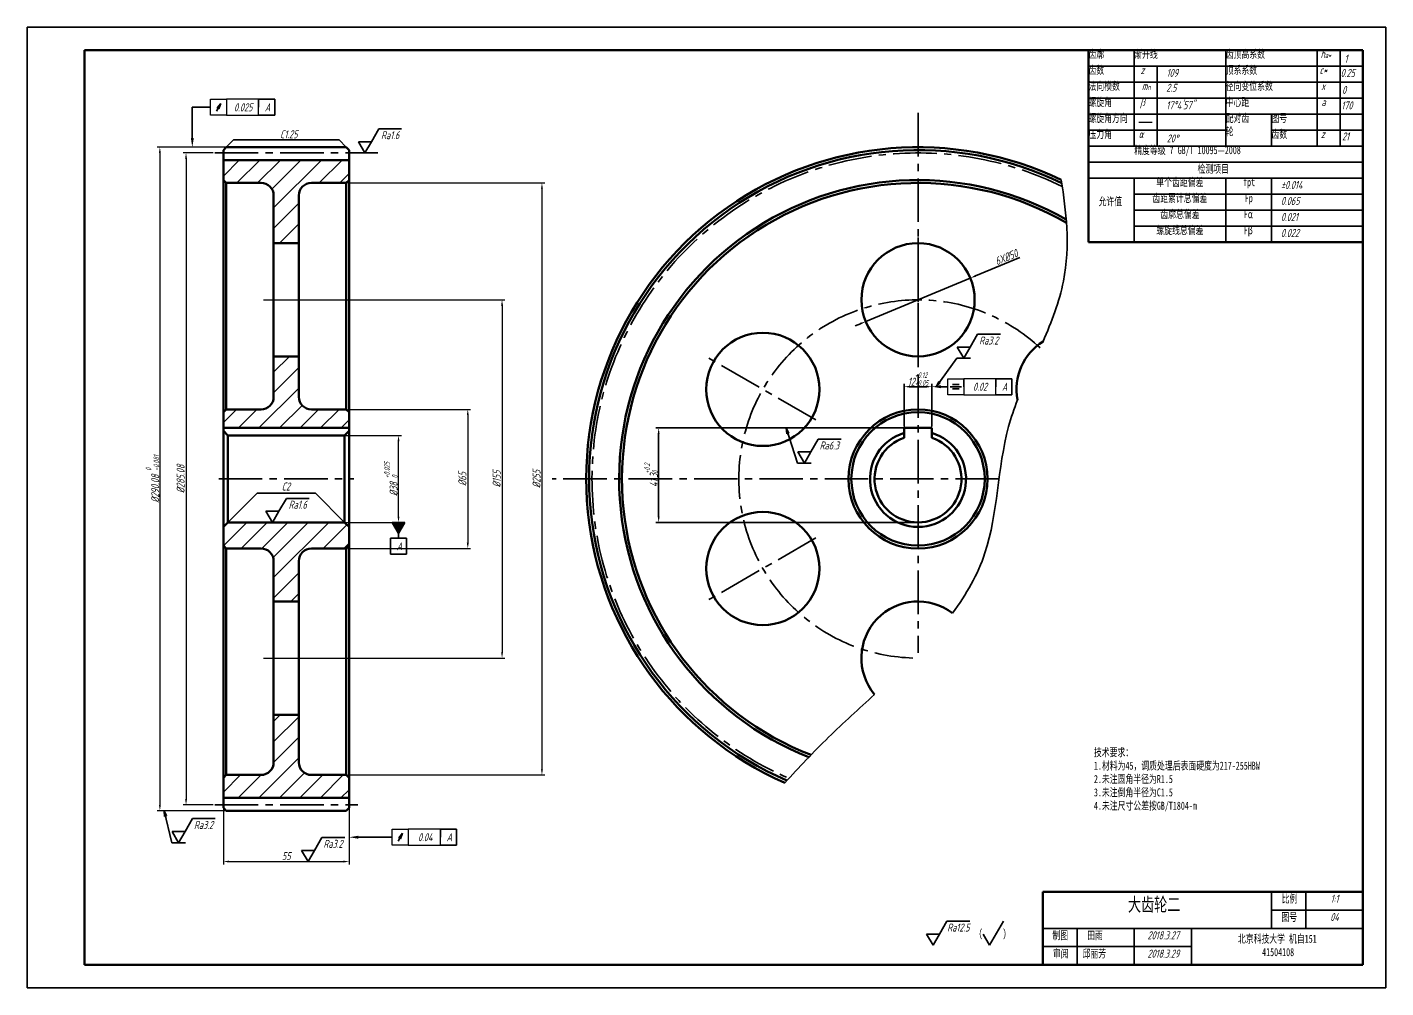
# Model space of a CAD drawing. Header units: millimetres. Extents: x 0 to 4732, y -441 to 1125.
# Drawn here: x 2524 to 3118, y 705 to 1125 of the extents above; entities that cross this region are included whole.
import ezdxf
from ezdxf import colors
from ezdxf.entities.mleader import LeaderData, LeaderLine
from ezdxf.math import Vec2, Vec3

# ---------------------------------------------------------------- set-up
doc = ezdxf.new("R2010")
doc.units = ezdxf.units.MM
doc.linetypes.add('CENTER2', pattern=[28.575, 19.05, -3.175, 3.175, -3.175])
doc.layers.add('1剖面线', color=7, linetype='Continuous')
for name, color, linetype, lineweight in [('中心线', 1, 'CENTER2', 35), ('剖面线', 7, 'Continuous', 35), ('标注', 6, 'Continuous', 35), ('粗实线', 7, 'Continuous', 70), ('粗线', 7, 'Continuous', 30), ('细实线', 7, 'Continuous', 35)]:
    doc.layers.add(name, color=color, linetype=linetype, lineweight=lineweight)
doc.styles.get("Standard").update_dxf_attribs({"font": 'arial.ttf'})
doc.styles.add('数字', font='isocp.shx', dxfattribs={"width": 0.7, "oblique": 15, "height": 3.5})
doc.styles.add('数字字母', font='isocp.shx', dxfattribs={"width": 0.7, "oblique": 15, "height": 3.5})
doc.styles.add('汉字', font='simfang.ttf', dxfattribs={"width": 0.7, "height": 3.5})
doc.dimstyles.new('ISO-25', dxfattribs={"dimtxt": 2.5, "dimasz": 2.5, "dimexe": 1.25, "dimexo": 0.625, "dimtad": 1, "dimtxsty": 'Standard', "dimcen": 2.5, "dimadec": 0, "dimazin": 0, "dimtfac": 1, "dimtmove": 0, "dimatfit": 3, "dimfxl": 1, "dimarcsym": 0})
doc.dimstyles.new('数字标注', dxfattribs={"dimtxt": 3.5, "dimasz": 2.5, "dimexe": 1.25, "dimexo": 0.625, "dimtad": 1, "dimtxsty": '数字', "dimcen": 2.5, "dimadec": 0, "dimazin": 0, "dimtfac": 1, "dimtmove": 0, "dimatfit": 3, "dimfxl": 1, "dimlwd": 35, "dimlwe": 35, "dimarcsym": 0})
pattern_1 = [(45, (1682.61, -28.958), (-4.490128, 4.490128), [])]

# ---------------------------------------------------------------- blocks, each defined once
blk = doc.blocks.new('*D30')
at = {"layer": 'Defpoints', "color": 0, "transparency": 16777216}
for p in [(2606.4, 1070.33), (2593.84, 785.25), (2606.4, 785.25)]:
    blk.add_point(p, dxfattribs=at)
at = {"layer": '标注', "color": 0, "lineweight": -2, "transparency": 16777216}
for p, q in [((2605.77, 1070.33), (2592.59, 1070.33)), ((2593.84, 1067.83), (2593.84, 787.75)), ((2605.77, 785.25), (2592.59, 785.25))]:
    blk.add_line(p, q, dxfattribs=at)
at = {"layer": '标注', "color": 0, "transparency": 16777216}
for points in [[(2593.42, 1067.83), (2594.26, 1067.83), (2593.84, 1070.33)], [(2593.42, 787.75), (2594.26, 787.75), (2593.84, 785.25)]]:
    blk.add_solid(points, dxfattribs=at)
at = {"layer": '标注', "color": 0, "transparency": 16777216, "insert": (2591.46, 927.79), "char_height": 3.5, "attachment_point": 5, "rotation": 90, "style": '数字字母'}
blk.add_mtext('%%C285.08', dxfattribs=at)
blk = doc.blocks.new('*D28')
at = {"layer": 'Defpoints', "color": 0, "transparency": 16777216}
for p in [(2612.65, 1072.83), (2582.41, 782.75), (2612.65, 782.75)]:
    blk.add_point(p, dxfattribs=at)
at = {"layer": '标注', "color": 0, "lineweight": -2, "transparency": 16777216}
for p, q in [((2612.02, 1072.83), (2581.16, 1072.83)), ((2582.41, 1070.33), (2582.41, 785.25)), ((2612.02, 782.75), (2581.16, 782.75))]:
    blk.add_line(p, q, dxfattribs=at)
at = {"layer": '标注', "color": 0, "transparency": 16777216}
for points in [[(2581.99, 1070.33), (2582.83, 1070.33), (2582.41, 1072.83)], [(2581.99, 785.25), (2582.83, 785.25), (2582.41, 782.75)]]:
    blk.add_solid(points, dxfattribs=at)
at = {"layer": '标注', "color": 0, "transparency": 16777216, "insert": (2579.17, 927.79), "char_height": 3.5, "attachment_point": 5, "rotation": 90, "style": '数字字母'}
blk.add_mtext('%%C290.08 {\\H0.7x;\\S0^ -0.081;}', dxfattribs=at)
blk = doc.blocks.new('*D31')
at = {"layer": 'Defpoints', "color": 0, "transparency": 16777216}
for p in [(2663.9, 1057.21), (2663.9, 798.38), (2749.44, 798.38)]:
    blk.add_point(p, dxfattribs=at)
at = {"layer": '标注', "color": 0, "lineweight": -2, "transparency": 16777216}
for p, q in [((2664.52, 1057.21), (2750.69, 1057.21)), ((2749.44, 1054.71), (2749.44, 800.88)), ((2664.52, 798.38), (2750.69, 798.38))]:
    blk.add_line(p, q, dxfattribs=at)
at = {"layer": '标注', "color": 0, "transparency": 16777216}
for points in [[(2749.03, 1054.71), (2749.86, 1054.71), (2749.44, 1057.21)], [(2749.03, 800.88), (2749.86, 800.88), (2749.44, 798.38)]]:
    blk.add_solid(points, dxfattribs=at)
at = {"layer": '标注', "color": 0, "transparency": 16777216, "insert": (2747.07, 927.79), "char_height": 3.5, "attachment_point": 5, "rotation": 90, "style": '数字字母'}
blk.add_mtext('%%C255', dxfattribs=at)
blk = doc.blocks.new('*D32')
at = {"layer": 'Defpoints', "color": 0, "transparency": 16777216}
for p in [(2663.9, 958.19), (2663.9, 897.39), (2717.02, 897.39)]:
    blk.add_point(p, dxfattribs=at)
at = {"layer": '标注', "color": 0, "lineweight": -2, "transparency": 16777216}
for p, q in [((2664.52, 958.19), (2718.27, 958.19)), ((2717.02, 955.69), (2717.02, 899.89)), ((2664.52, 897.39), (2718.27, 897.39))]:
    blk.add_line(p, q, dxfattribs=at)
at = {"layer": '标注', "color": 0, "transparency": 16777216}
for points in [[(2716.6, 955.69), (2717.44, 955.69), (2717.02, 958.19)], [(2716.6, 899.89), (2717.44, 899.89), (2717.02, 897.39)]]:
    blk.add_solid(points, dxfattribs=at)
at = {"layer": '标注', "color": 0, "transparency": 16777216, "insert": (2714.65, 927.79), "char_height": 3.5, "attachment_point": 5, "rotation": 90, "style": '数字字母'}
blk.add_mtext('%%C65', dxfattribs=at)
blk = doc.blocks.new('*D29')
at = {"layer": 'Defpoints', "color": 0, "transparency": 16777216}
for p in [(2610.15, 785.25), (2665.15, 785.25), (2665.15, 760.51)]:
    blk.add_point(p, dxfattribs=at)
at = {"layer": '标注', "color": 0, "lineweight": -2, "transparency": 16777216}
for p, q in [((2610.15, 784.63), (2610.15, 759.26)), ((2665.15, 784.63), (2665.15, 759.26)), ((2612.65, 760.51), (2662.65, 760.51))]:
    blk.add_line(p, q, dxfattribs=at)
at = {"layer": '标注', "color": 0, "transparency": 16777216}
for points in [[(2612.65, 760.93), (2612.65, 760.09), (2610.15, 760.51)], [(2662.65, 760.93), (2662.65, 760.09), (2665.15, 760.51)]]:
    blk.add_solid(points, dxfattribs=at)
at = {"layer": '标注', "color": 0, "transparency": 16777216, "insert": (2637.65, 762.89), "char_height": 3.5, "attachment_point": 5, "style": '数字字母'}
blk.add_mtext('55', dxfattribs=at)
blk = doc.blocks.new('*D33')
at = {"layer": 'Defpoints', "color": 0, "transparency": 16777216}
for p in [(2663.15, 946.79), (2686.74, 946.79), (2663.15, 908.79)]:
    blk.add_point(p, dxfattribs=at)
at = {"layer": '标注', "color": 0, "lineweight": -2, "transparency": 16777216}
for p, q in [((2663.77, 946.79), (2687.99, 946.79)), ((2686.74, 911.29), (2686.74, 944.29)), ((2663.77, 908.79), (2687.99, 908.79))]:
    blk.add_line(p, q, dxfattribs=at)
at = {"layer": '标注', "color": 0, "transparency": 16777216}
for points in [[(2686.32, 944.29), (2687.15, 944.29), (2686.74, 946.79)], [(2686.32, 911.29), (2687.15, 911.29), (2686.74, 908.79)]]:
    blk.add_solid(points, dxfattribs=at)
at = {"layer": '标注', "color": 0, "transparency": 16777216, "insert": (2683.38, 927.79), "char_height": 3.5, "attachment_point": 5, "rotation": 90, "style": '数字字母'}
blk.add_mtext('%%C38 {\\H0.7x;\\S+0.025^ 0;}', dxfattribs=at)
blk = doc.blocks.new('*D34')
at = {"layer": 'Defpoints', "color": 0, "transparency": 16777216}
for p in [(2643.15, 1006.12), (2643.15, 849.47), (2732, 849.47)]:
    blk.add_point(p, dxfattribs=at)
at = {"layer": '标注', "color": 0, "lineweight": -2, "transparency": 16777216}
for p, q in [((2643.77, 1006.12), (2733.25, 1006.12)), ((2732, 1003.62), (2732, 851.97)), ((2643.77, 849.47), (2733.25, 849.47))]:
    blk.add_line(p, q, dxfattribs=at)
at = {"layer": '标注', "color": 0, "transparency": 16777216}
for points in [[(2731.59, 1003.62), (2732.42, 1003.62), (2732, 1006.12)], [(2731.59, 851.97), (2732.42, 851.97), (2732, 849.47)]]:
    blk.add_solid(points, dxfattribs=at)
at = {"layer": '标注', "color": 0, "transparency": 16777216, "insert": (2729.63, 927.79), "char_height": 3.5, "attachment_point": 5, "rotation": 90, "style": '数字字母'}
blk.add_mtext('%%C155', dxfattribs=at)
blk = doc.blocks.new('基准')
at = {"layer": '标注'}
h = blk.add_hatch(color=256, dxfattribs=at)
h.dxf.hatch_style = 1
h.paths.add_polyline_path([(0, 4.9), (-2.83, 0), (2.83, 0)])
for p, q in [((3.5, 13.9), (-3.5, 13.9)), ((-3.5, 13.9), (-3.5, 6.9)), ((3.5, 6.9), (3.5, 13.9)), ((-3.5, 6.9), (0, 6.9)), ((0, 4.9), (0, 6.9)), ((0, 6.9), (3.5, 6.9)), ((-2.83, 0), (0, 4.9)), ((-2.83, 0), (2.83, 0)), ((0, 4.9), (2.83, 0))]:
    blk.add_line(p, q, dxfattribs=at)
blk = doc.blocks.new('*D35')
at = {"layer": 'Defpoints', "color": 0, "transparency": 16777216}
for p in [(2936.72, 1015.61), (2891, 996.63)]:
    blk.add_point(p, dxfattribs=at)
at = {"layer": '标注', "color": 0, "linetype": 'Continuous', "lineweight": 35, "transparency": 16777216}
for p, q in [((2958.37, 1024.6), (2939.03, 1016.57)), ((2891, 996.63), (2936.72, 1015.61)), ((2888.69, 995.67), (2886.38, 994.71))]:
    blk.add_line(p, q, dxfattribs=at)
at = {"layer": '标注', "color": 0, "transparency": 16777216}
for points in [[(2938.87, 1016.95), (2939.19, 1016.18), (2936.72, 1015.61)], [(2888.53, 996.05), (2888.85, 995.28), (2891, 996.63)]]:
    blk.add_solid(points, dxfattribs=at)
at = {"layer": '标注', "color": 0, "transparency": 16777216, "insert": (2952.44, 1024.71), "char_height": 3.5, "attachment_point": 5, "rotation": 22.54528, "style": '数字'}
blk.add_mtext('6X%%C50', dxfattribs=at)
blk = doc.blocks.new('*D36')
at = {"layer": 'Defpoints', "color": 0, "transparency": 16777216}
for p in [(2913.86, 950.09), (2800.47, 908.79), (2913.86, 908.79)]:
    blk.add_point(p, dxfattribs=at)
at = {"layer": '标注', "color": 0, "linetype": 'Continuous', "lineweight": 35, "transparency": 16777216}
for p, q in [((2913.23, 950.09), (2799.22, 950.09)), ((2800.47, 947.59), (2800.47, 911.29)), ((2913.23, 908.79), (2799.22, 908.79))]:
    blk.add_line(p, q, dxfattribs=at)
at = {"layer": '标注', "color": 0, "transparency": 16777216}
for points in [[(2800.06, 947.59), (2800.89, 947.59), (2800.47, 950.09)], [(2800.06, 911.29), (2800.89, 911.29), (2800.47, 908.79)]]:
    blk.add_solid(points, dxfattribs=at)
at = {"layer": '标注', "color": 0, "transparency": 16777216, "insert": (2797.17, 929.44), "char_height": 3.5, "attachment_point": 5, "rotation": 90, "style": '数字'}
blk.add_mtext('41.3{\\H0.7x;\\S+0.2^ 0;}', dxfattribs=at)
blk = doc.blocks.new('*D37')
at = {"layer": 'Defpoints', "color": 0, "transparency": 16777216}
for p in [(2919.86, 968.12), (2907.86, 950.09), (2919.86, 950.09)]:
    blk.add_point(p, dxfattribs=at)
at = {"layer": '标注', "color": 0, "linetype": 'Continuous', "lineweight": 35, "transparency": 16777216}
for p, q in [((2907.86, 950.72), (2907.86, 969.37)), ((2919.86, 950.72), (2919.86, 969.37)), ((2910.36, 968.12), (2917.36, 968.12))]:
    blk.add_line(p, q, dxfattribs=at)
at = {"layer": '标注', "color": 0, "transparency": 16777216}
for points in [[(2910.36, 968.54), (2910.36, 967.71), (2907.86, 968.12)], [(2917.36, 968.54), (2917.36, 967.71), (2919.86, 968.12)]]:
    blk.add_solid(points, dxfattribs=at)
at = {"layer": '标注', "color": 0, "transparency": 16777216, "insert": (2913.86, 971.48), "char_height": 3.5, "width": 2.4672, "attachment_point": 5, "style": '数字'}
blk.add_mtext('12{\\H0.7x;\\S+0.12^ +0.05;}', dxfattribs=at)
blk = doc.blocks.new('几何公差')
at = {"transparency": 16777216}
for p, q in [((8.71, 4.83), (8.71, 11.83)), ((8.71, 11.83), (15.71, 11.83)), ((15.71, 11.83), (15.71, 4.83)), ((29.71, 11.83), (15.71, 11.83)), ((29.71, 4.83), (29.71, 11.83)), ((15.71, 4.83), (8.71, 4.83)), ((15.71, 4.83), (29.71, 4.83))]:
    blk.add_line(p, q, dxfattribs=at)
blk = doc.blocks.new('跳动箭头')
at = {"layer": '标注'}
h = blk.add_hatch(color=256, dxfattribs=at)
h.dxf.hatch_style = 1
h.paths.add_polyline_path([(0, 0), (-1.61, -1.96), (-0.89, -2.37)])
for p, q in [((0, 0), (-1.61, -1.96)), ((-0.89, -2.37), (0, 0)), ((-1.25, -2.17), (-2, -3.46)), ((-1.61, -1.96), (-0.89, -2.37))]:
    blk.add_line(p, q, dxfattribs=at)
blk = doc.blocks.new('去除表面的粗糙度')
at = {"layer": '标注'}
for p, q in [((6.06, 10.5), (2.83, 4.9)), ((0, 0), (-2.83, 4.9)), ((-2.83, 4.9), (0, 4.9)), ((0, 0), (2.83, 4.9)), ((2.83, 4.9), (0, 4.9))]:
    blk.add_line(p, q, dxfattribs=at)
blk = doc.blocks.new('箭头')
at = {"layer": '标注'}
h = blk.add_hatch(color=256, dxfattribs=at)
h.dxf.hatch_style = 1
h.paths.add_polyline_path([(0, 0), (-0.42, -2.5), (0.42, -2.5)])
for p, q in [((0, 0), (-0.42, -2.5)), ((0.42, -2.5), (0, 0)), ((-0.42, -2.5), (0.42, -2.5))]:
    blk.add_line(p, q, dxfattribs=at)

msp = doc.modelspace()

# ---------------------------------------------------------------- hatches: boundary and pattern name
at = {"layer": '剖面线'}
h = msp.add_hatch(dxfattribs=at)
h.set_pattern_fill('ANSI31', color=256, scale=2)
h.set_pattern_definition(pattern_1)
h.paths.add_polyline_path([(2643.15, 803.877), (2643.15, 824.712), (2632.15, 824.712), (2632.15, 803.877, -0.4142136), (2626.65, 798.377), (2611.4, 798.377), (2610.15, 797.127), (2610.15, 788.377), (2637.65, 788.377), (2665.15, 788.377), (2665.15, 797.127), (2663.9, 798.377), (2648.65, 798.377, -0.4142136)])
h.paths.add_polyline_path([(2665.15, 1058.457), (2665.15, 1067.207), (2637.65, 1067.207), (2610.15, 1067.207), (2610.15, 1058.457), (2611.4, 1057.207), (2626.65, 1057.207, -0.4142136), (2632.15, 1051.707), (2632.15, 1030.872), (2643.15, 1030.872), (2643.15, 1051.707, -0.4142136), (2648.65, 1057.207), (2663.9, 1057.207)])
edge = h.paths.add_edge_path()
edge.add_line((2612.15, 908.792), (2610.15, 906.792))
edge.add_line((2610.15, 906.792), (2610.15, 898.642))
edge.add_line((2610.15, 898.642), (2611.4, 897.392))
edge.add_line((2611.4, 897.392), (2626.65, 897.392))
edge.add_arc((2626.65, 891.892), 5.5, 0, 90, ccw=False)
edge.add_line((2632.15, 891.892), (2632.15, 874.222))
edge.add_line((2632.15, 874.222), (2643.15, 874.222))
edge.add_line((2643.15, 874.222), (2643.15, 891.892))
edge.add_arc((2648.65, 891.892), 5.5, 90, 180, ccw=False)
edge.add_line((2648.65, 897.392), (2663.9, 897.392))
edge.add_line((2663.9, 897.392), (2665.15, 898.642))
edge.add_line((2665.15, 898.642), (2665.15, 906.792))
edge.add_line((2665.15, 906.792), (2663.15, 908.792))
edge.add_line((2663.15, 908.792), (2612.15, 908.792))
h = msp.add_hatch(dxfattribs=at)
h.set_pattern_fill('ANSI31', color=256, scale=2)
h.set_pattern_definition(pattern_1)
edge = h.paths.add_edge_path()
edge.add_line((2610.15, 950.092), (2665.15, 950.092))
edge.add_line((2665.15, 950.092), (2665.15, 956.942))
edge.add_line((2665.15, 956.942), (2663.9, 958.192))
edge.add_line((2663.9, 958.192), (2648.65, 958.192))
edge.add_arc((2648.65, 963.692), 5.5, 180, 270, ccw=False)
edge.add_line((2643.15, 963.692), (2643.15, 981.362))
edge.add_line((2643.15, 981.362), (2632.15, 981.362))
edge.add_line((2632.15, 981.362), (2632.15, 963.692))
edge.add_arc((2626.65, 963.692), 5.5, -90, 0, ccw=False)
edge.add_line((2626.65, 958.192), (2611.4, 958.192))
edge.add_line((2611.4, 958.192), (2610.15, 956.942))
edge.add_line((2610.15, 956.942), (2610.15, 950.092))

# ---------------------------------------------------------------- linework, layer by layer
at = {"lineweight": 15}
for p, q in [((3008.389, 1031.308), (2988.389, 1031.308)), ((3048.389, 1031.308), (3008.389, 1031.308)), ((3068.389, 1031.308), (3048.389, 1031.308)), ((3108.389, 1031.308), (3068.389, 1031.308))]:
    msp.add_line(p, q, dxfattribs=at)
at = {"layer": '中心线'}
for p, q in [((2913.858, 1087.792), (2913.858, 851.748)), ((2913.858, 979.362), (2913.858, 1033.462)), ((2869.197, 953.577), (2822.345, 980.627)), ((2608.15, 927.792), (2667.15, 927.792)), ((2949.274, 927.792), (2753.858, 927.792)), ((2869.197, 902.007), (2822.345, 874.957))]:
    msp.add_line(p, q, dxfattribs=at)
at = {"layer": '中心线', "lineweight": 35}
for p, q in [((2606.4, 1070.332), (2668.9, 1070.332)), ((2606.4, 785.252), (2668.9, 785.252))]:
    msp.add_line(p, q, dxfattribs=at)
at = {"layer": '中心线', "lineweight": 30}
for p, q in [((2627.65, 1006.117), (2647.65, 1006.117)), ((2627.65, 849.467), (2647.65, 849.467))]:
    msp.add_line(p, q, dxfattribs=at)
at = {"layer": '中心线'}
for radius, start, end in [(142.54, 63.730668, 246.679117), (78.325, 47.003171, 268.375395)]:
    msp.add_arc((2913.858, 927.792), radius, start, end, dxfattribs=at)
at = {"layer": '剖面线'}
for points, knots in [([(2976.514, 1058.6), (2977.525, 1051.623), (2979.652, 1036.945), (2978.457, 1012.4), (2972.29, 996.503), (2968.533, 987.924)], [0, 0, 0, 0, 21.1550766, 44.5031265, 72.4919005, 72.4919005, 72.4919005, 72.4919005]), ([(2957.366, 962.356), (2955.886, 958.52), (2948.469, 936.828), (2949.015, 901.738), (2935.012, 877.275), (2928.92, 869.112)], [100.2051029, 100.2051029, 100.2051029, 100.2051029, 112.4759553, 168.6893645, 199.5745844, 199.5745844, 199.5745844, 199.5745844]), ([(2894.854, 833.604), (2888.045, 827.367), (2874.092, 814.759), (2861.857, 801.644), (2855.62, 794.958)], [247.7304825, 247.7304825, 247.7304825, 247.7304825, 274.3131483, 301.9544374, 301.9544374, 301.9544374, 301.9544374])]:
    msp.add_open_spline(points, degree=3, knots=knots, dxfattribs=at)
at = {"layer": '标注'}
for p, q in [((2625.593, 1093.765), (2625.593, 1090.265)), ((2625.593, 1093.765), (2632.593, 1093.765)), ((2632.593, 1093.765), (2632.593, 1086.765)), ((2609.093, 1091.997), (2607.093, 1088.532)), ((2632.593, 1086.765), (2625.593, 1086.765)), ((2611.4, 1072.832), (2614.553, 1075.985)), ((2614.553, 1075.985), (2660.746, 1075.985)), ((2663.9, 1072.832), (2660.746, 1075.985)), ((2678.103, 1080.832), (2688.103, 1080.832)), ((2668.9, 1070.332), (2677.724, 1070.332)), ((2939.9, 991.054), (2949.9, 991.054)), ((2930.838, 980.554), (2921.749, 968.125)), ((2933.838, 980.554), (2930.838, 980.554)), ((2933.838, 980.554), (2936.838, 980.554)), ((2930.367, 969.125), (2928.867, 969.125)), ((2930.367, 969.125), (2931.867, 969.125)), ((2933.867, 971.625), (2933.867, 968.125)), ((2947.867, 971.625), (2947.867, 968.125)), ((2947.867, 971.625), (2954.867, 971.625)), ((2954.867, 971.625), (2954.867, 964.625)), ((2927.867, 968.125), (2932.867, 968.125)), ((2930.367, 967.125), (2928.867, 967.125)), ((2930.367, 967.125), (2931.867, 967.125)), ((2954.867, 964.625), (2947.867, 964.625)), ((2861.165, 934.678), (2856.228, 950.092)), ((2870.227, 945.178), (2880.227, 945.178)), ((2864.165, 934.678), (2861.165, 934.678)), ((2864.165, 934.678), (2867.165, 934.678)), ((2612.15, 908.792), (2624.878, 921.52)), ((2624.878, 921.52), (2650.422, 921.52)), ((2663.15, 908.792), (2650.422, 921.52)), ((2637.696, 919.292), (2647.696, 919.292)), ((2587.575, 768.765), (2584.23, 782.752)), ((2596.637, 779.265), (2606.637, 779.265)), ((2688.528, 772.883), (2686.528, 769.419)), ((2705.028, 774.651), (2705.028, 771.151)), ((2705.028, 774.651), (2712.028, 774.651)), ((2712.028, 774.651), (2712.028, 767.651)), ((2593.575, 768.765), (2587.575, 768.765)), ((2653.232, 771.012), (2663.232, 771.012)), ((2712.028, 767.651), (2705.028, 767.651)), ((2926.522, 734.418), (2936.522, 734.418)), ((2945.117, 723.918), (2951.179, 734.418)), ((2942.288, 728.818), (2945.117, 723.918))]:
    msp.add_line(p, q, dxfattribs=at)
at = {"layer": '粗实线'}
for p, q in [((3108.389, 1115.308), (2549.389, 1115.308)), ((2549.389, 1115.308), (2549.389, 715.308)), ((2988.389, 1115.308), (3008.389, 1115.308)), ((2988.389, 1115.308), (2988.389, 1108.308)), ((3008.389, 1115.308), (3048.389, 1115.308)), ((3048.389, 1115.308), (3088.389, 1115.308)), ((3088.389, 1115.308), (3098.389, 1115.308)), ((3098.389, 1115.308), (3108.389, 1115.308)), ((3108.389, 715.308), (3108.389, 1115.308)), ((3108.389, 1108.308), (3108.389, 1115.308)), ((2988.389, 1108.308), (2988.389, 1101.308)), ((2988.389, 1101.308), (2988.389, 1094.308)), ((2988.389, 1094.308), (2988.389, 1087.308)), ((2988.389, 1087.308), (2988.389, 1080.308)), ((2988.389, 1080.308), (2988.389, 1073.308)), ((2611.4, 1072.832), (2610.15, 1071.582)), ((2610.15, 1071.582), (2610.15, 1070.332)), ((2612.65, 1072.832), (2611.4, 1072.832)), ((2662.65, 1072.832), (2663.9, 1072.832)), ((2663.9, 1072.832), (2665.15, 1071.582)), ((2665.15, 1071.582), (2665.15, 1070.332)), ((2988.389, 1073.308), (2988.389, 1031.308)), ((2988.389, 1031.308), (3108.389, 1031.308)), ((2665.15, 927.792), (2665.15, 951.792)), ((2665.15, 927.792), (2665.15, 903.792)), ((2612.15, 908.792), (2663.15, 908.792)), ((2549.389, 715.308), (3108.389, 715.308))]:
    msp.add_line(p, q, dxfattribs=at)
at = {"layer": '粗实线', "lineweight": 70}
for p, q in [((2610.15, 1070.332), (2610.15, 945.292)), ((2637.65, 1072.832), (2612.65, 1072.832)), ((2637.65, 1072.832), (2662.65, 1072.832)), ((2665.15, 1070.332), (2665.15, 927.792)), ((2637.65, 1067.207), (2610.15, 1067.207)), ((2637.65, 1067.207), (2665.15, 1067.207)), ((2610.15, 1058.457), (2611.4, 1057.207)), ((2665.15, 1058.457), (2663.9, 1057.207)), ((2611.4, 1057.207), (2626.65, 1057.207)), ((2611.4, 1057.207), (2611.4, 958.192)), ((2632.15, 1051.707), (2632.15, 1030.872)), ((2643.15, 1051.707), (2643.15, 1030.872)), ((2663.9, 1057.207), (2648.65, 1057.207)), ((2663.9, 1057.207), (2663.9, 958.192)), ((2632.15, 1006.117), (2632.15, 1030.872)), ((2632.15, 1030.872), (2643.15, 1030.872)), ((2643.15, 1006.117), (2643.15, 1030.872)), ((2632.15, 981.362), (2632.15, 1006.117)), ((2643.15, 981.362), (2643.15, 1006.117)), ((2643.15, 981.362), (2632.15, 981.362)), ((2632.15, 981.362), (2632.15, 963.692)), ((2643.15, 981.362), (2643.15, 963.692)), ((2610.15, 956.942), (2611.4, 958.192)), ((2626.65, 958.192), (2611.4, 958.192)), ((2648.65, 958.192), (2663.9, 958.192)), ((2665.15, 956.942), (2663.9, 958.192)), ((2610.15, 946.792), (2610.15, 950.092)), ((2610.15, 950.092), (2665.15, 950.092)), ((2610.15, 948.792), (2612.15, 946.792)), ((2610.15, 910.292), (2610.15, 945.292)), ((2612.15, 946.792), (2663.15, 946.792)), ((2612.15, 946.792), (2612.15, 908.792)), ((2665.15, 948.792), (2663.15, 946.792)), ((2663.15, 946.792), (2663.15, 908.792)), ((2913.858, 950.092), (2907.858, 950.092)), ((2907.858, 950.092), (2907.858, 945.82)), ((2913.858, 950.092), (2919.858, 950.092)), ((2919.858, 950.092), (2919.858, 945.82)), ((2665.15, 785.252), (2665.15, 927.792)), ((2610.15, 785.252), (2610.15, 910.292)), ((2610.15, 906.792), (2612.15, 908.792)), ((2665.15, 906.792), (2663.15, 908.792)), ((2610.15, 898.642), (2611.4, 897.392)), ((2626.65, 897.392), (2611.4, 897.392)), ((2611.4, 798.377), (2611.4, 897.392)), ((2648.65, 897.392), (2663.9, 897.392)), ((2665.15, 898.642), (2663.9, 897.392)), ((2663.9, 798.377), (2663.9, 897.392)), ((2632.15, 874.222), (2632.15, 891.892)), ((2643.15, 874.222), (2643.15, 891.892)), ((2643.15, 874.222), (2632.15, 874.222)), ((2632.15, 874.222), (2632.15, 849.467)), ((2643.15, 874.222), (2643.15, 849.467)), ((2632.15, 849.467), (2632.15, 824.712)), ((2643.15, 849.467), (2643.15, 824.712)), ((2632.15, 824.712), (2643.15, 824.712)), ((2632.15, 803.877), (2632.15, 824.712)), ((2643.15, 803.877), (2643.15, 824.712)), ((2610.15, 797.127), (2611.4, 798.377)), ((2611.4, 798.377), (2626.65, 798.377)), ((2663.9, 798.377), (2648.65, 798.377)), ((2665.15, 797.127), (2663.9, 798.377)), ((2637.65, 788.377), (2610.15, 788.377)), ((2610.15, 784.002), (2610.15, 785.252)), ((2637.65, 788.377), (2665.15, 788.377)), ((2665.15, 784.002), (2665.15, 785.252)), ((2611.4, 782.752), (2610.15, 784.002)), ((2612.65, 782.752), (2611.4, 782.752)), ((2637.65, 782.752), (2612.65, 782.752)), ((2637.65, 782.752), (2662.65, 782.752)), ((2662.65, 782.752), (2663.9, 782.752)), ((2663.9, 782.752), (2665.15, 784.002))]:
    msp.add_line(p, q, dxfattribs=at)
at = {"layer": '粗实线', "lineweight": 0}
for p, q in [((2610.15, 945.292), (2610.15, 1057.207)), ((2643.15, 1030.872), (2643.15, 981.362)), ((2643.15, 824.712), (2643.15, 874.222)), ((2968.389, 715.308), (2968.389, 747.308)), ((2968.389, 747.308), (3108.389, 747.308)), ((2968.389, 747.308), (2983.389, 747.308)), ((2983.389, 747.308), (3008.389, 747.308)), ((3008.389, 747.308), (3033.389, 747.308)), ((3033.389, 747.308), (3048.389, 747.308)), ((3033.389, 747.308), (3048.389, 747.308)), ((3108.389, 747.308), (3083.389, 747.308)), ((3108.389, 747.308), (3083.389, 747.308)), ((3108.389, 747.308), (3108.389, 731.308)), ((3108.389, 747.308), (3108.389, 731.308)), ((2968.389, 731.308), (2968.389, 715.308)), ((2968.389, 731.308), (2968.389, 715.308)), ((3108.389, 715.308), (2968.389, 715.308)), ((2968.389, 715.308), (2983.389, 715.308)), ((3108.389, 715.308), (2968.389, 715.308)), ((2968.389, 715.308), (2983.389, 715.308))]:
    msp.add_line(p, q, dxfattribs=at)
at = {"layer": '粗实线', "linetype": 'Continuous', "lineweight": 70}
for p, q in [((2968.389, 715.308), (2968.389, 747.308)), ((2968.389, 747.308), (3108.389, 747.308)), ((2968.389, 747.308), (2983.389, 747.308)), ((2983.389, 747.308), (3008.389, 747.308)), ((3008.389, 747.308), (3033.389, 747.308))]:
    msp.add_line(p, q, dxfattribs=at)
at = {"layer": '粗实线', "lineweight": 70}
for centre, radius in [((2913.858, 1006.117), 24.755), ((2846.027, 966.954), 24.755), ((2913.858, 927.792), 30.4), ((2913.858, 927.792), 29.15), ((2846.027, 888.629), 24.755)]:
    msp.add_circle(centre, radius, dxfattribs=at)
at = {"layer": '粗实线'}
for radius, start, end in [(145.04, 64.406162, 246.325931), (143.79, 64.071683, 246.500833), (130.665, 60.270728, 248.58793), (129.415, 59.896069, 248.81713)]:
    msp.add_arc((2913.858, 927.792), radius, start, end, dxfattribs=at)
at = {"layer": '粗实线', "lineweight": 70}
for centre, radius, start, end in [((2626.65, 1051.707), 5.5, 0, 90), ((2648.65, 1051.707), 5.5, 90, 180), ((2981.69, 966.954), 24.755, 122.105911, 190.70425), ((2626.65, 963.692), 5.5, 270, 0), ((2648.65, 963.692), 5.5, 180, 270), ((2913.858, 927.792), 21, 106.60155, 73.39845), ((2913.858, 927.792), 19, 108.40848, 71.59152), ((2626.65, 891.892), 5.5, 0, 90), ((2648.65, 891.892), 5.5, 90, 180), ((2913.858, 849.467), 24.755, 52.52265, 219.851299), ((2626.65, 803.877), 5.5, 270, 0), ((2648.65, 803.877), 5.5, 180, 270)]:
    msp.add_arc(centre, radius, start, end, dxfattribs=at)
at = {"layer": '粗线'}
for p, q in [((3008.389, 1108.308), (3018.389, 1108.308)), ((3010.47, 1083.808), (3016.276, 1083.808))]:
    msp.add_line(p, q, dxfattribs=at)
at = {"layer": '细实线'}
for p, q in [((3118.389, 1125.308), (2524.389, 1125.308)), ((2524.389, 1125.308), (2524.389, 705.308)), ((3118.389, 705.308), (3118.389, 1125.308)), ((3008.389, 1115.308), (3008.389, 1073.308)), ((3048.389, 1115.308), (3048.389, 1073.308)), ((3088.389, 1115.308), (3088.389, 1073.308)), ((3098.389, 1115.308), (3098.389, 1073.308)), ((2988.389, 1108.308), (3108.389, 1108.308)), ((3018.389, 1108.308), (3018.389, 1073.308)), ((2988.389, 1101.308), (3108.389, 1101.308)), ((2988.389, 1094.308), (3108.389, 1094.308)), ((2988.389, 1087.308), (3108.389, 1087.308)), ((3068.389, 1087.308), (3068.389, 1073.308)), ((2988.389, 1080.308), (3048.389, 1080.308)), ((3088.389, 1080.308), (3068.389, 1080.308)), ((3088.389, 1080.308), (3108.389, 1080.308)), ((2988.389, 1073.308), (3108.389, 1073.308)), ((2988.389, 1073.308), (3108.389, 1073.308)), ((2988.389, 1066.308), (3108.389, 1066.308)), ((2988.389, 1059.308), (3108.389, 1059.308)), ((3008.389, 1059.308), (3008.389, 1031.308)), ((3048.389, 1059.308), (3048.389, 1031.308)), ((3068.389, 1059.308), (3068.389, 1031.308)), ((3008.389, 1052.308), (3108.389, 1052.308)), ((3008.389, 1045.308), (3108.389, 1045.308)), ((3008.389, 1038.308), (3108.389, 1038.308)), ((2524.389, 705.308), (3118.389, 705.308))]:
    msp.add_line(p, q, dxfattribs=at)
at = {"layer": '细实线', "lineweight": 0}
for p, q in [((3068.389, 731.308), (3068.389, 747.308)), ((3083.389, 731.308), (3083.389, 747.308)), ((3068.389, 739.308), (3108.389, 739.308)), ((3108.389, 731.308), (2968.389, 731.308)), ((2983.389, 715.308), (2983.389, 731.308)), ((2983.389, 731.308), (3008.389, 731.308)), ((2983.389, 731.308), (3008.389, 731.308)), ((3008.389, 731.308), (3033.389, 731.308)), ((3008.389, 731.308), (3008.389, 715.308)), ((3033.389, 731.308), (3033.389, 715.308)), ((3083.389, 731.308), (3068.389, 731.308)), ((3083.389, 731.308), (3068.389, 731.308)), ((3108.389, 731.308), (3083.389, 731.308)), ((3108.389, 731.308), (3083.389, 731.308)), ((2968.389, 723.308), (3033.389, 723.308))]:
    msp.add_line(p, q, dxfattribs=at)
at = {"layer": '细实线', "linetype": 'Continuous', "lineweight": 35}
for p, q in [((3068.389, 731.308), (3068.389, 747.308)), ((3083.389, 731.308), (3083.389, 747.308)), ((3068.389, 739.308), (3108.389, 739.308)), ((3108.389, 731.308), (2968.389, 731.308)), ((2983.389, 715.308), (2983.389, 731.308)), ((3008.389, 731.308), (3033.389, 731.308)), ((3008.389, 731.308), (3008.389, 715.308)), ((3033.389, 731.308), (3033.389, 715.308)), ((2968.389, 723.308), (3033.389, 723.308))]:
    msp.add_line(p, q, dxfattribs=at)

# ---------------------------------------------------------------- block references
at = {"layer": '标注'}
for name, p in [('跳动箭头', (2609.093, 1091.997)), ('去除表面的粗糙度', (2672.041, 1070.332)), ('去除表面的粗糙度', (2933.838, 980.554)), ('去除表面的粗糙度', (2864.165, 934.678)), ('去除表面的粗糙度', (2631.633, 908.792)), ('去除表面的粗糙度', (2590.575, 768.765)), ('跳动箭头', (2688.528, 772.883)), ('去除表面的粗糙度', (2647.17, 760.512)), ('去除表面的粗糙度', (2920.46, 723.918))]:
    msp.add_blockref(name, p, dxfattribs=at)
for p, rotation in [((2921.749, 968.125), 143.5024575338411), ((2856.228, 950.092), 17.30878408639615), ((2584.23, 782.752), 14.56883064732915)]:
    msp.add_blockref('箭头', p, dxfattribs=dict(at, rotation=rotation))
at = {"layer": '标注', "xscale": -1, "rotation": 180}
msp.add_blockref('基准', (2686.736, 908.792), dxfattribs=at)

# ---------------------------------------------------------------- texts
at = {"layer": '1剖面线', "char_height": 3.5, "attachment_point": 1, "style": '数字'}
for s, width, insert in [('\\pi10.844;1:1', 24.49297, (3083.389, 746.013)), ('\\pi10.705;04', 24.49297, (3083.389, 738.013)), ('\\pi5.7924;2018.3.27', 24.67886, (3008.389, 730.013)), ('\\pi5.7879;2018.3.29', 24.67886, (3008.389, 722.013))]:
    msp.add_mtext_dynamic_manual_height_columns(s, width=width, gutter_width=17.5, heights=[0], dxfattribs=dict(at, insert=insert))
at = {"layer": '标注', "char_height": 3.5, "attachment_point": 1}
for s, width, gutter_width, heights, insert, style in [('\\pi3.2317;0.025', 14, 17.5, [3.93], (2611.593, 1092.015), '数字'), ('\\pi2.7105;A', 7, 17.5, [3.93], (2625.593, 1092.015), '数字'), ('C1.25', 5.87407, 17.5, [0], (2634.945, 1080.234), '数字'), ('\\pi0.99743;Ra1.6', 9.20891, 17.5, [3.93], (2678.103, 1079.832), '数字'), ('\\pi0.67584;Ra3.2', 9.20891, 17.5, [3.93], (2939.9, 990.054), '数字'), ('\\pi4.0739;0.02', 14, 17.5, [3.93], (2933.867, 969.875), '数字'), ('\\pi2.7105;A', 7, 17.5, [3.93], (2947.867, 969.875), '数字'), ('\\pi0.62993;Ra6.3', 9.20891, 17.5, [3.93], (2870.227, 944.178), '数字'), ('C2', 7.24649, 17.5, [0], (2635.667, 926.232), '数字'), ('\\pi0.99743;Ra1.6', 9.20891, 17.5, [3.93], (2637.696, 918.292), '数字'), ('\\pi2.7105;A', 7, 17.5, [3.93], (2683.236, 900.142), '数字'), ('技术要求：\\P1.材料为45，调质处理后表面硬度为217-255HBW\\P2.未注圆角半径为R1.5\\P3.未注倒角半径为C1.5\\P4.未注尺寸公差按GB/T1804-m', 95.90461, 20, [0], (2990.768, 810.017), '汉字'), ('\\pi0.67584;Ra3.2', 9.20891, 17.5, [3.93], (2596.637, 778.265), '数字'), ('\\pi4.2337;0.04', 14, 17.5, [3.93], (2691.028, 772.901), '数字'), ('\\pi2.7105;A', 7, 17.5, [3.93], (2705.028, 772.901), '数字'), ('\\pi0.67584;Ra3.2', 9.20891, 17.5, [3.93], (2653.232, 770.012), '数字'), ('\\pi0.078684;Ra12.5', 9.20891, 17.5, [3.93], (2926.522, 733.418), '数字'), ('\\pi-10.5,l14,t14;(^I)', 17.19434, 17.5, [0], (2936.864, 730.899), '汉字')]:
    msp.add_mtext_dynamic_manual_height_columns(s, width=width, gutter_width=gutter_width, heights=heights, dxfattribs=dict(at, insert=insert, style=style))
at = {"layer": '粗实线', "attachment_point": 1, "style": '汉字'}
for s, width, insert, char_height in [('\\pi10.768;大齿轮二', 45.05516, (2994.899, 744.763), 6), ('\\pi4.462;比例', 15, (3068.389, 746.013), 3.5), ('\\pi4.357;图号', 15, (3068.389, 738.013), 3.5), ('\\pi4.245;制图', 15, (2968.389, 730.013), 3.5), ('\\pi4.434;田雨', 15, (2983.389, 730.013), 3.5), ('\\pi6.1699;北京科技大学 机自151 \\P\\pi16.733;41504108', 47.46576, (3047.565, 728.507), 3.5), ('\\pi4.441;审阅', 15, (2968.389, 722.013), 3.5), ('\\pi2.425;邱丽芳', 15, (2983.389, 722.013), 3.5)]:
    msp.add_mtext_dynamic_manual_height_columns(s, width=width, gutter_width=17.5, heights=[0], dxfattribs=dict(at, insert=insert, char_height=char_height))
at = {"layer": '粗线', "char_height": 3.5, "attachment_point": 1}
for s, width, insert, style in [('{\\fSimSun|b0|i0|c134|p2;齿廓}', 20, (2988.389, 1115.308), '汉字'), ('{\\fSimSun|b0|i0|c134|p2;渐开线}', 40, (3008.389, 1115.308), '汉字'), ('{\\fSimSun|b0|i0|c134|p2;齿顶高系数}', 40, (3048.389, 1115.308), '汉字'), ('h{\\H0.71429x;a*}', 10, (3089.837, 1115.308), '数字'), ('1', 10, (3100.325, 1113.293), '数字'), ('{\\fSimSun|b0|i0|c134|p2;齿数}', 20, (2988.389, 1108.308), '汉字'), ('z', 10, (3011.134, 1108.308), '数字'), ('109', 23.95726, (3022.516, 1107.078), '数字'), ('{\\fSimSun|b0|i0|c134|p2;顶系系数}', 40, (3048.389, 1108.308), '汉字'), ('c{\\fISOCPEUR|b0|i0|c134|p34;*}', 8.97755, (3089.411, 1108.308), '数字'), ('0.25', 10, (3098.621, 1107.043), '数字'), ('{\\fSimSun|b0|i0|c134|p2;法向模数}', 20, (2988.389, 1101.308), '汉字'), ('  m{\\H0.71429x;n}', 10, (3008.389, 1101.308), '数字'), ('2.5', 26.02128, (3022.367, 1100.559), '数字'), ('{\\fSimSun|b0|i0|c134|p2;径向变位系数}', 40, (3048.389, 1101.308), '汉字'), ('x', 8.26779, (3090.121, 1101.308), '数字'), ('0', 10, (3099.286, 1099.652), '数字'), ('{\\fSimSun|b0|i0|c134|p2;螺旋角}', 20, (2988.389, 1094.308), '汉字'), ('β', 7.45816, (3010.93, 1094.308), '数字'), ('17{\\Fisocp2|c0;\\H1.0417x;°}4{\\Fisocp2|c0;\\H1.0417x;\'\\Fisocp2|c134;57\\Fisocp2|c0;"}', 26.02128, (3022.367, 1093.049), '数字'), ('{\\fSimSun|b0|i0|c134|p2;中心距}', 40, (3048.389, 1094.308), '汉字'), ('a', 8.13981, (3090.249, 1094.308), '数字'), ('{\\fSimSun|b0|i0|c134|p2;螺旋角方向}', 20, (2988.389, 1087.308), '汉字'), ('{\\fSimSun|b0|i0|c134|p2;配对齿轮}', 11.15261, (3048.389, 1087.308), '汉字'), ('{\\fSimSun|b0|i0|c134|p2;图号}', 20, (3068.389, 1087.308), '汉字'), ('170', 10, (3098.898, 1092.851), '数字'), ('{\\fSimSun|b0|i0|c134|p2;压力角}', 20, (2988.389, 1080.308), '汉字'), ('α', 8.09219, (3010.296, 1080.308), '数字'), ('20{\\fISOCPEUR|b0|i0|c134|p34;°}', 25.81489, (3022.574, 1078.393), '数字'), ('{\\fSimSun|b0|i0|c134|p2;齿数}', 20, (3068.389, 1080.308), '汉字'), ('z', 8.39638, (3089.992, 1080.308), '数字'), ('21', 10, (3099.215, 1079.289), '数字'), ('{\\fSimSun|b0|i0|c134|p2;精度等级} 7 GB{\\fSimSun|b0|i0|c134|p2;/T 10095—2008}', 100, (3008.389, 1073.308), '汉字'), ('{\\fSimSun|b0|i0|c134|p2;检测项目}', 20, (3036.049, 1065.107), '汉字'), ('\\pi9.6662;{\\fSimSun|b0|i0|c134|p2;单个齿距偏差}', 40, (3008.389, 1059.308), '汉字'), ('\\pi7.5979;{\\fSimSun|b0|i0|c134|p2;fpt}', 20, (3048.389, 1059.308), '汉字'), ('%%P0.014', 23.95726, (3072.516, 1058.078), '数字'), ('{\\fSimSun|b0|i0|c134|p2;允许值}', 20, (2992.826, 1050.879), '汉字'), ('\\pi7.9142;{\\fSimSun|b0|i0|c134|p2;齿距累计总偏差}', 40, (3008.389, 1052.308), '汉字'), ('\\pi8.3712;{\\fSimSun|b0|i0|c134|p2;Fp}', 20, (3048.389, 1052.308), '汉字'), ('\\pi11.418;{\\fSimSun|b0|i0|c134|p2;齿廓总偏差}', 40, (3008.389, 1045.308), '汉字'), ('0.065', 23.95726, (3072.516, 1051.078), '数字'), ('0.021', 23.95726, (3072.516, 1044.078), '数字'), ('\\pi9.673;{\\fSimSun|b0|i0|c134|p2;螺旋线总偏差}', 40, (3008.389, 1038.308), '汉字'), ('\\pi7.893;Fβ', 20, (3048.389, 1038.308), '汉字'), ('0.022', 23.95726, (3072.516, 1037.078), '数字')]:
    msp.add_mtext_dynamic_manual_height_columns(s, width=width, gutter_width=17.5, heights=[0], dxfattribs=dict(at, insert=insert, style=style))
at = {"layer": '粗线'}
note = msp.add_mtext_dynamic_manual_height_columns('\\pi7.886;Fα\\P\\pi10;', width=20, gutter_width=17.5, heights=[5.59, 0], dxfattribs=dict(at, insert=(3048.389, 1045.308), char_height=3.5, attachment_point=1, style='汉字'))
for column, words in zip(note.columns.linked_columns, ['\\pi10;']):
    column.text = words

# ---------------------------------------------------------------- dimensions: what is measured, and where the dimension line sits
at = {"layer": '标注'}
for base, p1, p2, text, picture, middle in [((2582.41, 782.752), (2612.65, 1072.832), (2612.65, 782.752), '%%C290.08 {\\H0.7x;\\S0^ -0.081;}', '*D28', (2582.41, 927.792)), ((2593.84, 785.252), (2606.4, 1070.332), (2606.4, 785.252), '%%C285.08', '*D30', (2593.84, 927.792)), ((2749.442, 798.377), (2663.9, 1057.207), (2663.9, 798.377), '%%C255', '*D31', (2749.442, 927.792))]:
    dim = msp.add_linear_dim(base=base, p1=p1, p2=p2, angle=90, text=text, dimstyle='ISO-25', override={"dimtxsty": '数字字母'}, dxfattribs=at)
    dim.commit()
    dim.dimension.update_dxf_attribs({"geometry": picture, "text_midpoint": middle, "dimtype": 160})
dim = msp.add_diameter_dim_2p(p1=(2890.995, 996.625), p2=(2936.721, 1015.608), text='6X%%C50', dimstyle='数字标注', dxfattribs=at)
dim.commit()
dim.dimension.update_dxf_attribs({"geometry": '*D35', "text_midpoint": (2953.353, 1022.513), "dimtype": 163})
for base, p1, p2, text, picture, middle in [((2732.002, 849.467), (2643.15, 1006.117), (2643.15, 849.467), '%%C155', '*D34', (2729.627, 927.792)), ((2717.021, 897.392), (2663.9, 958.192), (2663.9, 897.392), '%%C65', '*D32', (2714.646, 927.792)), ((2686.736, 946.792), (2663.15, 908.792), (2663.15, 946.792), '%%C38 {\\H0.7x;\\S+0.025^ 0;}', '*D33', (2683.385, 927.792))]:
    dim = msp.add_linear_dim(base=base, p1=p1, p2=p2, angle=90, text=text, dimstyle='ISO-25', override={"dimtxsty": '数字字母'}, dxfattribs=at)
    dim.commit()
    dim.dimension.update_dxf_attribs({"geometry": picture, "text_midpoint": middle})
dim = msp.add_linear_dim(base=(2919.858, 968.125), p1=(2907.858, 950.092), p2=(2919.858, 950.092), text='12{\\H0.7x;\\S+0.12^ +0.05;}', dimstyle='数字标注', dxfattribs=at)
dim.commit()
dim.dimension.update_dxf_attribs({"geometry": '*D37', "text_midpoint": (2913.858, 968.125), "dimtype": 160})
dim = msp.add_linear_dim(base=(2800.473, 908.792), p1=(2913.858, 950.092), p2=(2913.858, 908.792), angle=90, text='41.3{\\H0.7x;\\S+0.2^ 0;}', dimstyle='数字标注', dxfattribs=at)
dim.commit()
dim.dimension.update_dxf_attribs({"geometry": '*D36', "text_midpoint": (2797.172, 929.442)})
dim = msp.add_linear_dim(base=(2665.15, 760.512), p1=(2610.15, 785.252), p2=(2665.15, 785.252), text='55', dimstyle='ISO-25', override={"dimtxsty": '数字字母'}, dxfattribs=at)
dim.commit()
dim.dimension.update_dxf_attribs({"geometry": '*D29', "text_midpoint": (2637.65, 762.887)})

# ---------------------------------------------------------------- leaders
ml = msp.add_multileader_block('Standard', dxfattribs=at)
ml.set_content('几何公差', color=256)
ml.set_leader_properties(linetype='Continuous', lineweight=35)
ml.build(insert=Vec2(0, 0))
ctx = ml.context
ctx.base_point, ctx.plane_origin = Vec3(2604.593, 1090.265), Vec3(2596.593, 1072.832)
notes = []
notes.append((ctx, [(0, (1, 1, 0), (2596.593, 1090.265), (1, 0), 8, [(0, [(2596.593, 1072.832)], 0, [])])]))
ctx.block.insert = Vec3(2595.885, 1081.939)
ml = msp.add_multileader_block('Standard', dxfattribs=at)
ml.set_content('几何公差', color=256)
ml.set_leader_properties(linetype='Continuous', lineweight=35)
ml.build(insert=Vec2(0, 0))
ctx = ml.context
ctx.base_point, ctx.plane_origin = Vec3(2926.867, 968.125), Vec3(2915.247, 968.125)
notes.append((ctx, [(0, (1, 1, 0), (2924.037, 968.125), (1, 0), 2.83, [(0, [(2919.858, 968.125)], 0, [])])]))
ctx.block.insert = Vec3(2918.16, 959.799)
ml = msp.add_multileader_block('Standard', dxfattribs=at)
ml.set_content('几何公差', color=256)
ml.set_leader_properties(linetype='Continuous', lineweight=35)
ml.build(insert=Vec2(0, 0))
ctx = ml.context
ctx.base_point, ctx.plane_origin = Vec3(2684.028, 771.151), Vec3(2676.028, 753.718)
notes.append((ctx, [(0, (1, 1, 0), (2676.028, 771.151), (1, 0), 8, [(0, [(2665.15, 771.151)], 0, [])])]))
ctx.block.insert = Vec3(2675.32, 762.825)
for ctx, leaders in notes:
    for number, flags, end, landing, length, lines in leaders:
        leader = LeaderData()
        leader.index, (leader.has_last_leader_line, leader.has_dogleg_vector, leader.attachment_direction) = number, flags
        leader.last_leader_point, leader.dogleg_vector, leader.dogleg_length = Vec3(end), Vec3(landing), length
        for number, points, colour, breaks in lines:
            line = LeaderLine()
            line.index, line.vertices, line.color, line.breaks = number, Vec3.list(points), colors.encode_raw_color(colour), breaks
            leader.lines.append(line)
        ctx.leaders.append(leader)

doc.saveas('drawing.dxf')
